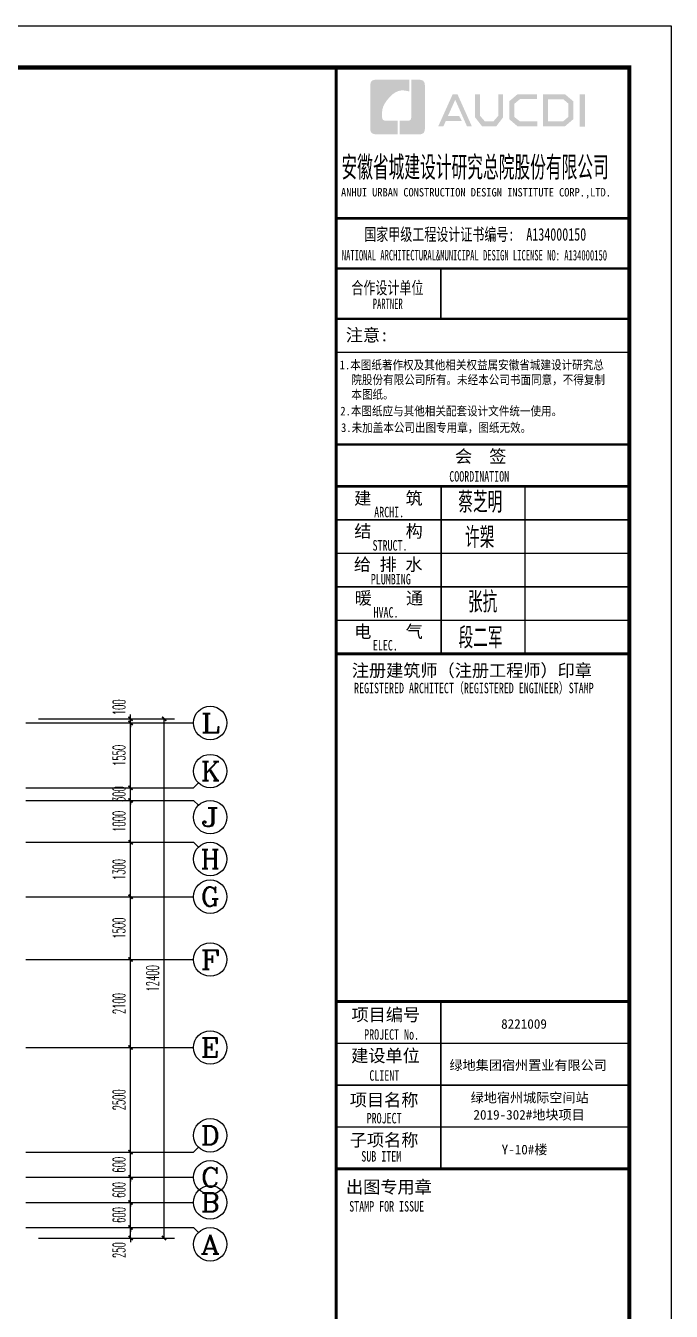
# Model space of a CAD drawing. Extents: x 27938 to 650306, y -92720 to 1524912.
# Drawn here: x 328917 to 344314, y 285115 to 315815 of the extents above; entities that cross this region are included whole.
import ezdxf
from ezdxf.enums import TextEntityAlignment as Align

# ---------------------------------------------------------------- set-up
doc = ezdxf.new("R2010")
doc.units = 0
doc.header["$LTSCALE"] = 1000
doc.header["$MEASUREMENT"] = 0
for name, color, linetype in [('AXIS', 3, 'Continuous'), ('AXIS_TEXT', 4, 'Continuous'), ('图框', 140, 'Continuous'), ('图签文字', 147, 'Continuous')]:
    doc.layers.add(name, color=color, linetype=linetype)
doc.layers.add('yichutu', color=7, linetype='Continuous', true_color=0xffffff, plot=False)
doc.layers.add('图签', color=147, linetype='Continuous', lineweight=18)
doc.styles.add('_TCH_AXIS', font='COMPLEX', dxfattribs={"bigfont": 'GBCBIG'})
doc.styles.add('_TCH_DIM_T3', font='SIMPLEX.shx', dxfattribs={"width": 0.494118, "bigfont": 'GBCBIG.shx'})
doc.styles.add('COMPLEX', font='COMPLEX')
doc.styles.add('HT', font='simhei.ttf')
doc.styles.add('宋体', font='', dxfattribs={"height": 50})
doc.styles.add('建筑图签-1', font='simhei.ttf', dxfattribs={"width": 0.7})
doc.styles.add('建筑图签-2', font='TXT.shx', dxfattribs={"width": 0.5, "bigfont": 'HZTXT.shx'})
doc.styles.get('宋体').set_extended_font_data('SimSun')
doc.dimstyles.new('_TCH_ARCH&&100', dxfattribs={"dimtxt": 297.5, "dimasz": 100, "dimexe": 250, "dimexo": 300, "dimgap": 126.25, "dimtad": 1, "dimdec": 0, "dimzin": 0, "dimdsep": 46, "dimtxsty": '_TCH_DIM_T3', "dimblk": 'ARCHTICK', "dimcen": 0.09, "dimclrt": 4, "dimazin": 2, "dimtfac": 1, "dimtdec": 0, "dimtix": 1, "dimtmove": 2, "dimatfit": 3, "dimfxl": 1, "dimtolj": 1, "dimtzin": 0, "dimarcsym": 0})

# ---------------------------------------------------------------- blocks, each defined once
blk = doc.blocks.new('院标1')
h = blk.add_hatch(color=150)
h.dxf.hatch_style = 1
h.set_gradient(color1=(33, 113, 253), color2=(33, 113, 253), tint=1, name='INVCURVED')
edge = h.paths.add_edge_path()
edge.add_spline(control_points=[(116373, 648379), (116379, 648379), (116382, 648379), (116391, 648379), (116391, 648379), (116391, 648379), (116616, 648379), (116616, 648379), (116616, 648379), (116616, 648379), (116616, 648054), (116616, 648054), (116616, 648054), (116616, 648054), (116108, 648054), (116108, 648054), (116108, 648054), (116028, 648054), (115963, 648111), (115963, 648199), (115963, 648199), (115963, 648199), (115963, 649215), (115963, 649215), (115963, 649215), (115963, 649295), (116018, 649360), (116108, 649360), (116108, 649360), (116108, 649360), (116897, 649360), (116897, 649360), (116897, 649360), (116897, 649360), (116897, 649080), (116897, 649080), (116897, 649080), (116897, 649080), (116566, 649140), (116356, 648859), (116356, 648859), (116245, 648719), (116240, 648545), (116247, 648466), (116247, 648466), (116254, 648386), (116247, 648466), (116247, 648466), (116247, 648466), (116247, 648466), (116258, 648374), (116373, 648379)], knot_values=[0, 0, 0, 0, 0.071429, 0.071429, 0.071429, 0.107143, 0.142857, 0.142857, 0.142857, 0.178571, 0.214286, 0.214286, 0.214286, 0.25, 0.285714, 0.285714, 0.285714, 0.321429, 0.357143, 0.357143, 0.357143, 0.392857, 0.428571, 0.428571, 0.428571, 0.464286, 0.5, 0.5, 0.5, 0.535714, 0.571429, 0.571429, 0.571429, 0.607143, 0.642857, 0.642857, 0.642857, 0.678571, 0.714286, 0.714286, 0.714286, 0.75, 0.785714, 0.785714, 0.785714, 0.821429, 0.857143, 0.857143, 0.857143, 0.928571, 1, 1, 1, 1], degree=3, periodic=0)
h = blk.add_hatch(color=150)
h.dxf.hatch_style = 1
h.set_gradient(color1=(33, 113, 253), color2=(33, 113, 253), tint=1, name='INVCURVED')
edge = h.paths.add_edge_path()
edge.add_spline(control_points=[(117268, 649215), (117268, 649215), (117268, 648199), (117268, 648199), (117268, 648199), (117268, 648114), (117212, 648054), (117123, 648054), (117123, 648054), (117123, 648054), (116663, 648054), (116663, 648054), (116663, 648054), (116663, 648054), (116663, 648379), (116663, 648379), (116663, 648379), (116663, 648379), (116865, 648379), (116865, 648379), (116865, 648379), (116907, 648379), (116941, 648413), (116941, 648455), (116941, 648455), (116941, 648455), (116941, 649360), (116941, 649360), (116941, 649360), (116941, 649360), (117123, 649360), (117123, 649360), (117123, 649360), (117204, 649360), (117268, 649306), (117268, 649215)], knot_values=[0, 0, 0, 0, 0.1, 0.1, 0.1, 0.15, 0.2, 0.2, 0.2, 0.25, 0.3, 0.3, 0.3, 0.35, 0.4, 0.4, 0.4, 0.45, 0.5, 0.5, 0.5, 0.55, 0.6, 0.6, 0.6, 0.65, 0.7, 0.7, 0.7, 0.75, 0.8, 0.8, 0.8, 0.9, 1, 1, 1, 1], degree=3, periodic=0)
blk = doc.blocks.new('TK')
at = {"layer": '图框'}
h = blk.add_hatch(color=256, dxfattribs=at)
h.paths.add_polyline_path([(547288, 547072), (547414, 547072), (547414, 546302), (547288, 546302)])
h.paths.add_polyline_path([(546536, 546956), (546536, 546430), (546896, 546430), (547020, 546536), (547020, 546855), (546900, 546956)], flags=16)
h.paths.add_polyline_path([(546418, 547074), (546418, 546311), (546940, 546311), (547138, 546482), (547138, 546910), (546943, 547074)])
h.paths.add_polyline_path([(546275, 547077), (546275, 546962), (545868, 546962), (545735, 546851), (545735, 546531), (545868, 546429), (546277, 546429), (546277, 546307), (545813, 546307), (545611, 546481), (545611, 546910), (545809, 547077)])
h.paths.add_polyline_path([(544792, 547075), (544912, 547075), (544912, 546565), (545026, 546433), (545237, 546433), (545351, 546565), (545351, 547075), (545465, 547075), (545465, 546528), (545301, 546311), (544963, 546311), (544792, 546530)])
h.paths.add_polyline_path([(544260, 547074), (544377, 547074), (544719, 546310), (544603, 546310), (544322, 546944), (544147, 546556), (544418, 546556), (544479, 546440), (544098, 546440), (544039, 546308), (543916, 546308)])
for p, q in [((541480, 544114), (548480, 544114)), ((541480, 544114), (548480, 544114)), ((541480, 542914), (548480, 542914))]:
    blk.add_line(p, q, dxfattribs=at)
blk.add_lwpolyline([(465375, 548714), (549475, 548714), (549475, 489314), (465375, 489314)], close=True, dxfattribs=at)
blk.add_lwpolyline([(465375, 548714), (549475, 548714), (549475, 489314), (465375, 489314)], close=True, dxfattribs=at)
at = {"layer": '图框', "const_width": 100}
blk.add_lwpolyline([(548475, 490314), (548475, 547714), (467875, 547714), (467875, 490314)], close=True, dxfattribs=at)
at = {"layer": '图框'}
for points, const_width in [([(541480, 490314), (541480, 547714)], 70), ([(541480, 544114), (548480, 544114)], 60), ([(541480, 542914), (548480, 542914)], 60), ([(541480, 542914), (548480, 542914)], 60), ([(543980, 542914), (543980, 541714)], 35), ([(541480, 541714), (548480, 541714)], 60), ([(541480, 541714), (548480, 541714)], 60), ([(541480, 540913), (548480, 540913)], 35), ([(541488, 538714), (548488, 538714)], 60), ([(541488, 537714), (548488, 537714)], 70), ([(541488, 537714), (548488, 537714)], 70), ([(543988, 537714), (543988, 533714)], 35), ([(545988, 537714), (545988, 533714)], 35), ([(541488, 536914), (548488, 536914)], 35), ([(541488, 536114), (548488, 536114)], 35), ([(541488, 535314), (548488, 535314)], 35), ([(541488, 534514), (548488, 534514)], 35), ([(541488, 533714), (548488, 533714)], 70), ([(541480, 525414), (548480, 525414)], 70), ([(541480, 525414), (548480, 525414)], 70), ([(543980, 521414), (543980, 525414)], 35), ([(541480, 524414), (548480, 524414)], 35), ([(541480, 523414), (548480, 523414)], 35), ([(541480, 522414), (548480, 522414)], 35), ([(548480, 521414), (541480, 521414)], 70)]:
    blk.add_lwpolyline(points, dxfattribs=dict(at, const_width=const_width))
blk.add_blockref('院标1', (426331, -101935))
for s, height, style, width, p in [('ANHUI URBAN CONSTRUCTION DESIGN INSTITUTE CORP.,LTD.', 200, '建筑图签-1', 0.91, (541598, 544636)), ('NATIONAL ARCHITECTURAL&MUNICIPAL DESIGN LICENSE NO: A134000150', 250, '建筑图签-1', 0.6, (541617, 543108)), ('PARTNER', 250, '建筑图签-1', 0.6, (542355, 541947)), ('1.本图纸著作权及其他相关权益属安徽省城建设计研究总', 210, 'HT', 0.88, (541566, 540507)), ('院股份有限公司所有。未经本公司书面同意，不得复制', 210, 'HT', 0.88, (541845, 540153)), ('本图纸。', 210, 'HT', 0.88, (541845, 539803)), (' 2.本图纸应与其他相关配套设计文件统一使用。 ', 210, 'HT', 0.88, (541455, 539406)), ('3.未加盖本公司出图专用章，图纸无效。', 210, 'HT', 0.88, (541598, 539011)), ('COORDINATION', 250, '建筑图签-1', 0.7, (544180, 537827)), ('ARCHI.', 250, '建筑图签-1', 0.7, (542389, 536975)), ('STRUCT.', 250, '建筑图签-1', 0.7, (542350, 536179)), ('PLUMBING', 250, '建筑图签-1', 0.7, (542309, 535372)), ('HVAC.', 250, '建筑图签-1', 0.7, (542374, 534579)), ('ELEC.', 250, '建筑图签-1', 0.7, (542358, 533794)), ('REGISTERED ARCHITECT（REGISTERED ENGINEER）STAMP', 250, '建筑图签-1', 0.7, (541909, 532772)), ('PROJECT No.', 250, '建筑图签-1', 0.7, (542150, 524499, -1799)), ('CLIENT', 250, '建筑图签-1', 0.7, (542274, 523520)), ('PROJECT', 250, '建筑图签-1', 0.7, (542209, 522500)), ('SUB ITEM', 250, '建筑图签-1', 0.7, (542082, 521589)), ('STAMP FOR ISSUE', 250, '建筑图签-1', 0.7, (541793, 520395))]:
    blk.add_text(s, height=height, dxfattribs=dict(at, style=style, width=width)).set_placement(p)
at = {"layer": '图签', "color": 2, "style": '宋体'}
for s, height, p in [('8221009', 229.3, (545417, 524761)), ('绿地集团宿州置业有限公司', 229.34, (544185, 523776)), ('绿地宿州城际空间站', 229.3, (544690, 523001)), ('2019-302#地块项目', 229.34, (544757, 522592))]:
    blk.add_text(s, height=height, dxfattribs=at).set_placement(p)
at = {"layer": '图签文字', "color": 7, "style": '建筑图签-1'}
for s, height, width, p in [('安徽省城建设计研究总院股份有限公司', 500, 0.55, (541608, 545091)), ('国家甲级工程设计证书编号:  A134000150', 300, 0.7, (542152, 543581)), ('合作设计单位', 300, 0.7, (541845, 542304))]:
    blk.add_text(s, height=height, dxfattribs=dict(at, width=width)).set_placement(p)
for s, p in [('注意:', (541711, 541177)), ('会  签', (544315, 538281)), ('建    筑', (541910, 537280)), ('结    构', (541914, 536493)), ('给 排 水', (541905, 535699)), ('暖    通', (541923, 534896)), ('电    气', (541913, 534096)), ('注册建筑师（注册工程师）印章', (541855, 533167)), ('项目编号', (541848, 524946)), ('建设单位', (541840, 523969)), ('项目名称', (541807, 522911)), ('子项名称', (541807, 521954)), ('出图专用章', (541716, 520832))]:
    blk.add_text(s, height=300, dxfattribs=at).set_placement(p)
at = {"layer": '图签文字', "color": 1, "style": '建筑图签-2', "width": 0.7}
for s, p in [('蔡芝明', (544395, 537085)), ('许槊', (544555, 536242)), ('张抗', (544626, 534701)), ('段二军', (544401, 533845))]:
    blk.add_text(s, height=500, dxfattribs=at).set_placement(p)
blk = doc.blocks.new('yct-841-594-84100-59399.9999999999-100-1000.0')
at = {"layer": 'yichutu', "color": 7, "true_color": 0xffffff}
blk.add_lwpolyline([(0, 0), (0, 59400), (84100, 59400), (84100, 0)], close=True, dxfattribs=at)
blk = doc.blocks.new('_ArchTick')
at = {"color": 0, "linetype": 'ByBlock', "const_width": 0.4}
blk.add_lwpolyline([(-0.5, -0.5), (0.5, 0.5)], dxfattribs=at)
blk = doc.blocks.new('*D766')
at = {"layer": 'AXIS', "color": 0, "lineweight": -2}
for p, q in [((329217, 287115), (331667, 287115)), ((331417, 287115), (331417, 287215)), ((331417, 286865), (331417, 287115)), ((329217, 286865), (331667, 286865)), ((331417, 286865), (331417, 286765))]:
    blk.add_line(p, q, dxfattribs=at)
at = {"layer": 'Defpoints', "color": 0}
for p in [(328917, 287115), (331417, 287115), (328917, 286865)]:
    blk.add_point(p, dxfattribs=at)
at = {"layer": 'AXIS', "color": 0, "lineweight": -2, "xscale": 100, "yscale": 100, "zscale": 100}
for p, rotation in [((331417, 287115), 270), ((331417, 286865), 90)]:
    blk.add_blockref('_ArchTick', p, dxfattribs=dict(at, rotation=rotation))
at = {"layer": 'AXIS', "color": 4, "insert": (331142, 286576), "char_height": 297.5, "attachment_point": 5, "rotation": 90, "style": '_TCH_DIM_T3'}
blk.add_mtext('\\A1;250', dxfattribs=at)
blk = doc.blocks.new('*D767')
at = {"layer": 'AXIS', "color": 0, "lineweight": -2}
for p, q in [((329217, 287715), (331667, 287715)), ((331417, 287715), (331417, 287815)), ((331417, 287115), (331417, 287715)), ((329217, 287115), (331667, 287115)), ((331417, 287115), (331417, 287015))]:
    blk.add_line(p, q, dxfattribs=at)
at = {"layer": 'Defpoints', "color": 0}
for p in [(328917, 287715), (331417, 287715), (328917, 287115)]:
    blk.add_point(p, dxfattribs=at)
at = {"layer": 'AXIS', "color": 0, "lineweight": -2, "xscale": 100, "yscale": 100, "zscale": 100}
for p, rotation in [((331417, 287715), 270), ((331417, 287115), 90)]:
    blk.add_blockref('_ArchTick', p, dxfattribs=dict(at, rotation=rotation))
at = {"layer": 'AXIS', "color": 4, "insert": (331142, 287415), "char_height": 297.5, "attachment_point": 5, "rotation": 90, "style": '_TCH_DIM_T3'}
blk.add_mtext('\\A1;600', dxfattribs=at)
blk = doc.blocks.new('*D768')
at = {"layer": 'AXIS', "color": 0, "lineweight": -2}
for p, q in [((329217, 288315), (331667, 288315)), ((331417, 288315), (331417, 288415)), ((331417, 287715), (331417, 288315)), ((329217, 287715), (331667, 287715)), ((331417, 287715), (331417, 287615))]:
    blk.add_line(p, q, dxfattribs=at)
at = {"layer": 'Defpoints', "color": 0}
for p in [(328917, 288315), (331417, 288315), (328917, 287715)]:
    blk.add_point(p, dxfattribs=at)
at = {"layer": 'AXIS', "color": 0, "lineweight": -2, "xscale": 100, "yscale": 100, "zscale": 100}
for p, rotation in [((331417, 288315), 270), ((331417, 287715), 90)]:
    blk.add_blockref('_ArchTick', p, dxfattribs=dict(at, rotation=rotation))
at = {"layer": 'AXIS', "color": 4, "insert": (331142, 288015), "char_height": 297.5, "attachment_point": 5, "rotation": 90, "style": '_TCH_DIM_T3'}
blk.add_mtext('\\A1;600', dxfattribs=at)
blk = doc.blocks.new('*D769')
at = {"layer": 'AXIS', "color": 0, "lineweight": -2}
for p, q in [((329217, 288915), (331667, 288915)), ((331417, 288915), (331417, 289015)), ((331417, 288315), (331417, 288915)), ((329217, 288315), (331667, 288315)), ((331417, 288315), (331417, 288215))]:
    blk.add_line(p, q, dxfattribs=at)
at = {"layer": 'Defpoints', "color": 0}
for p in [(328917, 288915), (331417, 288915), (328917, 288315)]:
    blk.add_point(p, dxfattribs=at)
at = {"layer": 'AXIS', "color": 0, "lineweight": -2, "xscale": 100, "yscale": 100, "zscale": 100}
for p, rotation in [((331417, 288915), 270), ((331417, 288315), 90)]:
    blk.add_blockref('_ArchTick', p, dxfattribs=dict(at, rotation=rotation))
at = {"layer": 'AXIS', "color": 4, "insert": (331142, 288615), "char_height": 297.5, "attachment_point": 5, "rotation": 90, "style": '_TCH_DIM_T3'}
blk.add_mtext('\\A1;600', dxfattribs=at)
blk = doc.blocks.new('*D770')
at = {"layer": 'AXIS', "color": 0, "lineweight": -2}
for p, q in [((329217, 291415), (331667, 291415)), ((331417, 288915), (331417, 291415)), ((329217, 288915), (331667, 288915))]:
    blk.add_line(p, q, dxfattribs=at)
at = {"layer": 'Defpoints', "color": 0}
for p in [(328917, 291415), (331417, 291415), (328917, 288915)]:
    blk.add_point(p, dxfattribs=at)
at = {"layer": 'AXIS', "color": 0, "lineweight": -2, "xscale": 100, "yscale": 100, "zscale": 100}
for p, rotation in [((331417, 291415), 90), ((331417, 288915), 270)]:
    blk.add_blockref('_ArchTick', p, dxfattribs=dict(at, rotation=rotation))
at = {"layer": 'AXIS', "color": 4, "insert": (331142, 290165), "char_height": 297.5, "attachment_point": 5, "rotation": 90, "style": '_TCH_DIM_T3'}
blk.add_mtext('\\A1;2500', dxfattribs=at)
blk = doc.blocks.new('*D771')
at = {"layer": 'AXIS', "color": 0, "lineweight": -2}
for p, q in [((329217, 293515), (331667, 293515)), ((331417, 291415), (331417, 293515)), ((329217, 291415), (331667, 291415))]:
    blk.add_line(p, q, dxfattribs=at)
at = {"layer": 'Defpoints', "color": 0}
for p in [(328917, 293515), (331417, 293515), (328917, 291415)]:
    blk.add_point(p, dxfattribs=at)
at = {"layer": 'AXIS', "color": 0, "lineweight": -2, "xscale": 100, "yscale": 100, "zscale": 100}
for p, rotation in [((331417, 293515), 90), ((331417, 291415), 270)]:
    blk.add_blockref('_ArchTick', p, dxfattribs=dict(at, rotation=rotation))
at = {"layer": 'AXIS', "color": 4, "insert": (331142, 292465), "char_height": 297.5, "attachment_point": 5, "rotation": 90, "style": '_TCH_DIM_T3'}
blk.add_mtext('\\A1;2100', dxfattribs=at)
blk = doc.blocks.new('*D772')
at = {"layer": 'AXIS', "color": 0, "lineweight": -2}
for p, q in [((329217, 295015), (331667, 295015)), ((331417, 293515), (331417, 295015)), ((329217, 293515), (331667, 293515))]:
    blk.add_line(p, q, dxfattribs=at)
at = {"layer": 'Defpoints', "color": 0}
for p in [(328917, 295015), (331417, 295015), (328917, 293515)]:
    blk.add_point(p, dxfattribs=at)
at = {"layer": 'AXIS', "color": 0, "lineweight": -2, "xscale": 100, "yscale": 100, "zscale": 100}
for p, rotation in [((331417, 295015), 90), ((331417, 293515), 270)]:
    blk.add_blockref('_ArchTick', p, dxfattribs=dict(at, rotation=rotation))
at = {"layer": 'AXIS', "color": 4, "insert": (331142, 294265), "char_height": 297.5, "attachment_point": 5, "rotation": 90, "style": '_TCH_DIM_T3'}
blk.add_mtext('\\A1;1500', dxfattribs=at)
blk = doc.blocks.new('*D773')
at = {"layer": 'AXIS', "color": 0, "lineweight": -2}
for p, q in [((329217, 296315), (331667, 296315)), ((331417, 295015), (331417, 296315)), ((329217, 295015), (331667, 295015))]:
    blk.add_line(p, q, dxfattribs=at)
at = {"layer": 'Defpoints', "color": 0}
for p in [(328917, 296315), (331417, 296315), (328917, 295015)]:
    blk.add_point(p, dxfattribs=at)
at = {"layer": 'AXIS', "color": 0, "lineweight": -2, "xscale": 100, "yscale": 100, "zscale": 100}
for p, rotation in [((331417, 296315), 90), ((331417, 295015), 270)]:
    blk.add_blockref('_ArchTick', p, dxfattribs=dict(at, rotation=rotation))
at = {"layer": 'AXIS', "color": 4, "insert": (331142, 295665), "char_height": 297.5, "attachment_point": 5, "rotation": 90, "style": '_TCH_DIM_T3'}
blk.add_mtext('\\A1;1300', dxfattribs=at)
blk = doc.blocks.new('*D774')
at = {"layer": 'AXIS', "color": 0, "lineweight": -2}
for p, q in [((329217, 297315), (331667, 297315)), ((331417, 296315), (331417, 297315)), ((329217, 296315), (331667, 296315))]:
    blk.add_line(p, q, dxfattribs=at)
at = {"layer": 'Defpoints', "color": 0}
for p in [(328917, 297315), (331417, 297315), (328917, 296315)]:
    blk.add_point(p, dxfattribs=at)
at = {"layer": 'AXIS', "color": 0, "lineweight": -2, "xscale": 100, "yscale": 100, "zscale": 100}
for p, rotation in [((331417, 297315), 90), ((331417, 296315), 270)]:
    blk.add_blockref('_ArchTick', p, dxfattribs=dict(at, rotation=rotation))
at = {"layer": 'AXIS', "color": 4, "insert": (331142, 296815), "char_height": 297.5, "attachment_point": 5, "rotation": 90, "style": '_TCH_DIM_T3'}
blk.add_mtext('\\A1;1000', dxfattribs=at)
blk = doc.blocks.new('*D775')
at = {"layer": 'AXIS', "color": 0, "lineweight": -2}
for p, q in [((329217, 297615), (331667, 297615)), ((331417, 297615), (331417, 297715)), ((331417, 297315), (331417, 297615)), ((329217, 297315), (331667, 297315)), ((331417, 297315), (331417, 297215))]:
    blk.add_line(p, q, dxfattribs=at)
at = {"layer": 'Defpoints', "color": 0}
for p in [(328917, 297615), (331417, 297615), (328917, 297315)]:
    blk.add_point(p, dxfattribs=at)
at = {"layer": 'AXIS', "color": 0, "lineweight": -2, "xscale": 100, "yscale": 100, "zscale": 100}
for p, rotation in [((331417, 297615), 270), ((331417, 297315), 90)]:
    blk.add_blockref('_ArchTick', p, dxfattribs=dict(at, rotation=rotation))
at = {"layer": 'AXIS', "color": 4, "insert": (331142, 297465), "char_height": 297.5, "attachment_point": 5, "rotation": 90, "style": '_TCH_DIM_T3'}
blk.add_mtext('\\A1;300', dxfattribs=at)
blk = doc.blocks.new('*D776')
at = {"layer": 'AXIS', "color": 0, "lineweight": -2}
for p, q in [((329217, 299165), (331667, 299165)), ((331417, 297615), (331417, 299165)), ((329217, 297615), (331667, 297615))]:
    blk.add_line(p, q, dxfattribs=at)
at = {"layer": 'Defpoints', "color": 0}
for p in [(328917, 299165), (331417, 299165), (328917, 297615)]:
    blk.add_point(p, dxfattribs=at)
at = {"layer": 'AXIS', "color": 0, "lineweight": -2, "xscale": 100, "yscale": 100, "zscale": 100}
for p, rotation in [((331417, 299165), 90), ((331417, 297615), 270)]:
    blk.add_blockref('_ArchTick', p, dxfattribs=dict(at, rotation=rotation))
at = {"layer": 'AXIS', "color": 4, "insert": (331142, 298390), "char_height": 297.5, "attachment_point": 5, "rotation": 90, "style": '_TCH_DIM_T3'}
blk.add_mtext('\\A1;1550', dxfattribs=at)
blk = doc.blocks.new('*D777')
at = {"layer": 'AXIS', "color": 0, "lineweight": -2}
for p, q in [((331417, 299265), (331417, 299365)), ((329217, 299265), (331667, 299265)), ((329217, 299165), (331667, 299165)), ((331417, 299165), (331417, 299265)), ((331417, 299165), (331417, 299065))]:
    blk.add_line(p, q, dxfattribs=at)
at = {"layer": 'Defpoints', "color": 0}
for p in [(328917, 299265), (328917, 299165), (331417, 299265)]:
    blk.add_point(p, dxfattribs=at)
at = {"layer": 'AXIS', "color": 0, "lineweight": -2, "xscale": 100, "yscale": 100, "zscale": 100}
for p, rotation in [((331417, 299265), 270), ((331417, 299165), 90)]:
    blk.add_blockref('_ArchTick', p, dxfattribs=dict(at, rotation=rotation))
at = {"layer": 'AXIS', "color": 4, "insert": (331142, 299540), "char_height": 297.5, "attachment_point": 5, "rotation": 90, "style": '_TCH_DIM_T3'}
blk.add_mtext('\\A1;100', dxfattribs=at)
blk = doc.blocks.new('*D778')
at = {"layer": 'AXIS', "color": 0, "lineweight": -2}
for p, q in [((329217, 299265), (332467, 299265)), ((332217, 286865), (332217, 299265)), ((329217, 286865), (332467, 286865))]:
    blk.add_line(p, q, dxfattribs=at)
at = {"layer": 'Defpoints', "color": 0}
for p in [(328917, 299265), (332217, 299265), (328917, 286865)]:
    blk.add_point(p, dxfattribs=at)
at = {"layer": 'AXIS', "color": 0, "lineweight": -2, "xscale": 100, "yscale": 100, "zscale": 100}
for p, rotation in [((332217, 299265), 90), ((332217, 286865), 270)]:
    blk.add_blockref('_ArchTick', p, dxfattribs=dict(at, rotation=rotation))
at = {"layer": 'AXIS', "color": 4, "insert": (331942, 293065), "char_height": 297.5, "attachment_point": 5, "rotation": 90, "style": '_TCH_DIM_T3'}
blk.add_mtext('\\A1;12400', dxfattribs=at)
blk = doc.blocks.new('_AXISO')
blk.add_circle((0, 0), 0.5)
at = {"layer": 'AXIS_TEXT', "style": 'COMPLEX', "width": 1.041667}
blk.add_attdef('A', text='', height=0.56, dxfattribs=at).set_placement((-0.25, -0.28), (0.25, -0.28), align=Align.FIT)

msp = doc.modelspace()

# ---------------------------------------------------------------- linework, layer by layer
at = {"layer": 'AXIS'}
for p, q in [((328916.6, 299165.4), (332916.6, 299165.4)), ((328916.6, 297615.4), (332916.6, 297615.4)), ((333033.7, 297732.5), (332916.6, 297615.4)), ((328916.6, 297315.4), (332916.6, 297315.4)), ((333033.7, 297198.2), (332916.6, 297315.4)), ((328916.6, 296315.4), (332916.6, 296315.4)), ((333033.7, 296198.2), (332916.6, 296315.4)), ((328916.6, 295015.4), (332916.6, 295015.4)), ((328916.6, 293515.4), (332916.6, 293515.4)), ((328916.6, 291415.4), (332916.6, 291415.4)), ((328916.6, 288915.4), (332916.6, 288915.4)), ((333033.7, 289032.5), (332916.6, 288915.4)), ((328916.6, 288315.4), (332916.6, 288315.4)), ((328916.6, 287715.4), (332916.6, 287715.4)), ((328916.6, 287115.4), (332916.6, 287115.4)), ((333033.7, 286998.2), (332916.6, 287115.4))]:
    msp.add_line(p, q, dxfattribs=at)

# ---------------------------------------------------------------- block references
msp.add_blockref('TK', (-205160.9, -232898.5))
ref = msp.add_blockref('_AXISO', (333316.6, 299165.4), dxfattribs=dict(at, xscale=800, yscale=800, zscale=800))
ref.add_attrib('A', 'L', dxfattribs={"layer": 'AXIS_TEXT', "height": 452.5, "style": '_TCH_AXIS', "width": 1.4}).set_placement((333090.3, 298939.1), (333542.9, 298939.1), align=Align.FIT)
ref = msp.add_blockref('_AXISO', (333316.6, 298015.4), dxfattribs=dict(at, xscale=800, yscale=800, zscale=800))
ref.add_attrib('A', 'K', dxfattribs={"layer": 'AXIS_TEXT', "height": 452.5, "style": '_TCH_AXIS', "width": 1.105263}).set_placement((333090.3, 297789.1), (333542.9, 297789.1), align=Align.FIT)
ref = msp.add_blockref('_AXISO', (333316.6, 296915.4), dxfattribs=dict(at, xscale=800, yscale=800, zscale=800))
ref.add_attrib('A', 'J', dxfattribs={"layer": 'AXIS_TEXT', "height": 452.5, "style": '_TCH_AXIS', "width": 1.909091}).set_placement((333090.3, 296689.1), (333542.9, 296689.1), align=Align.FIT)
ref = msp.add_blockref('_AXISO', (333316.6, 295915.4), dxfattribs=dict(at, xscale=800, yscale=800, zscale=800))
ref.add_attrib('A', 'H', dxfattribs={"layer": 'AXIS_TEXT', "height": 452.5, "style": '_TCH_AXIS', "width": 1.05}).set_placement((333090.3, 295689.1), (333542.9, 295689.1), align=Align.FIT)
ref = msp.add_blockref('_AXISO', (333316.6, 295015.4), dxfattribs=dict(at, xscale=800, yscale=800, zscale=800))
ref.add_attrib('A', 'G', dxfattribs={"layer": 'AXIS_TEXT', "height": 452.5, "style": '_TCH_AXIS', "width": 1.166667}).set_placement((333090.3, 294789.1), (333542.9, 294789.1), align=Align.FIT)
ref = msp.add_blockref('_AXISO', (333316.6, 293515.4), dxfattribs=dict(at, xscale=800, yscale=800, zscale=800))
ref.add_attrib('A', 'F', dxfattribs={"layer": 'AXIS_TEXT', "height": 452.5, "style": '_TCH_AXIS', "width": 1.3125}).set_placement((333090.3, 293289.1), (333542.9, 293289.1), align=Align.FIT)
ref = msp.add_blockref('_AXISO', (333316.6, 291415.4), dxfattribs=dict(at, xscale=800, yscale=800, zscale=800))
ref.add_attrib('A', 'E', dxfattribs={"layer": 'AXIS_TEXT', "height": 452.5, "style": '_TCH_AXIS', "width": 1.3125}).set_placement((333090.3, 291189.1), (333542.9, 291189.1), align=Align.FIT)
ref = msp.add_blockref('_AXISO', (333316.6, 289315.4), dxfattribs=dict(at, xscale=800, yscale=800, zscale=800))
ref.add_attrib('A', 'D', dxfattribs={"layer": 'AXIS_TEXT', "height": 452.5, "style": '_TCH_AXIS', "width": 1.235294}).set_placement((333090.3, 289089.1), (333542.9, 289089.1), align=Align.FIT)
ref = msp.add_blockref('_AXISO', (333316.6, 288315.4), dxfattribs=dict(at, xscale=800, yscale=800, zscale=800))
ref.add_attrib('A', 'C', dxfattribs={"layer": 'AXIS_TEXT', "height": 452.5, "style": '_TCH_AXIS', "width": 1.4}).set_placement((333090.3, 288089.1), (333542.9, 288089.1), align=Align.FIT)
ref = msp.add_blockref('_AXISO', (333316.6, 287715.4), dxfattribs=dict(at, xscale=800, yscale=800, zscale=800))
ref.add_attrib('A', 'B', dxfattribs={"layer": 'AXIS_TEXT', "height": 452.5, "style": '_TCH_AXIS', "width": 1.235294}).set_placement((333090.3, 287489.1), (333542.9, 287489.1), align=Align.FIT)
ref = msp.add_blockref('_AXISO', (333316.6, 286715.4), dxfattribs=dict(at, xscale=800, yscale=800, zscale=800))
ref.add_attrib('A', 'A', dxfattribs={"layer": 'AXIS_TEXT', "height": 452.5, "style": '_TCH_AXIS', "width": 1.166667}).set_placement((333090.3, 286489.1), (333542.9, 286489.1), align=Align.FIT)
at = {"layer": 'yichutu'}
msp.add_blockref('yct-841-594-84100-59399.9999999999-100-1000.0', (260214.1, 256415.2), dxfattribs=at)

# ---------------------------------------------------------------- texts
at = {"layer": '图签', "color": 2, "style": '宋体'}
msp.add_text('Y-10#楼', height=229.34, dxfattribs=at).set_placement((340268.2, 288863))

# ---------------------------------------------------------------- dimensions: what is measured, and where the dimension line sits
at = {"layer": 'AXIS'}
for base, p1, p2, picture, middle in [((331416.6, 299265.4), (328916.6, 299165.4), (328916.6, 299265.4), '*D777', (331141.6, 299540.4)), ((331416.6, 287115.4), (328916.6, 286865.4), (328916.6, 287115.4), '*D766', (331141.6, 286576.4))]:
    dim = msp.add_linear_dim(base=base, p1=p1, p2=p2, angle=90, dimstyle='_TCH_ARCH&&100', dxfattribs=at)
    dim.commit()
    dim.dimension.update_dxf_attribs({"geometry": picture, "text_midpoint": middle, "dimtype": 129})
for p1, p2, distance, picture, middle in [((328916.6, 286865.4), (328916.6, 299265.4), -3300, '*D778', (331941.6, 293065.4)), ((328916.6, 297615.4), (328916.6, 299165.4), -2500, '*D776', (331141.6, 298390.4)), ((328916.6, 297315.4), (328916.6, 297615.4), -2500, '*D775', (331141.6, 297465.4)), ((328916.6, 296315.4), (328916.6, 297315.4), -2500, '*D774', (331141.6, 296815.4)), ((328916.6, 295015.4), (328916.6, 296315.4), -2500, '*D773', (331141.6, 295665.4)), ((328916.6, 293515.4), (328916.6, 295015.4), -2500, '*D772', (331141.6, 294265.4)), ((328916.6, 291415.4), (328916.6, 293515.4), -2500, '*D771', (331141.6, 292465.4)), ((328916.6, 288915.4), (328916.6, 291415.4), -2500, '*D770', (331141.6, 290165.4)), ((328916.6, 288315.4), (328916.6, 288915.4), -2500, '*D769', (331141.6, 288615.4)), ((328916.6, 287715.4), (328916.6, 288315.4), -2500, '*D768', (331141.6, 288015.4)), ((328916.6, 287115.4), (328916.6, 287715.4), -2500, '*D767', (331141.6, 287415.4))]:
    dim = msp.add_aligned_dim(p1=p1, p2=p2, distance=distance, dimstyle='_TCH_ARCH&&100', dxfattribs=at)
    dim.commit()
    dim.dimension.update_dxf_attribs({"geometry": picture, "text_midpoint": middle})

doc.saveas('drawing.dxf')
